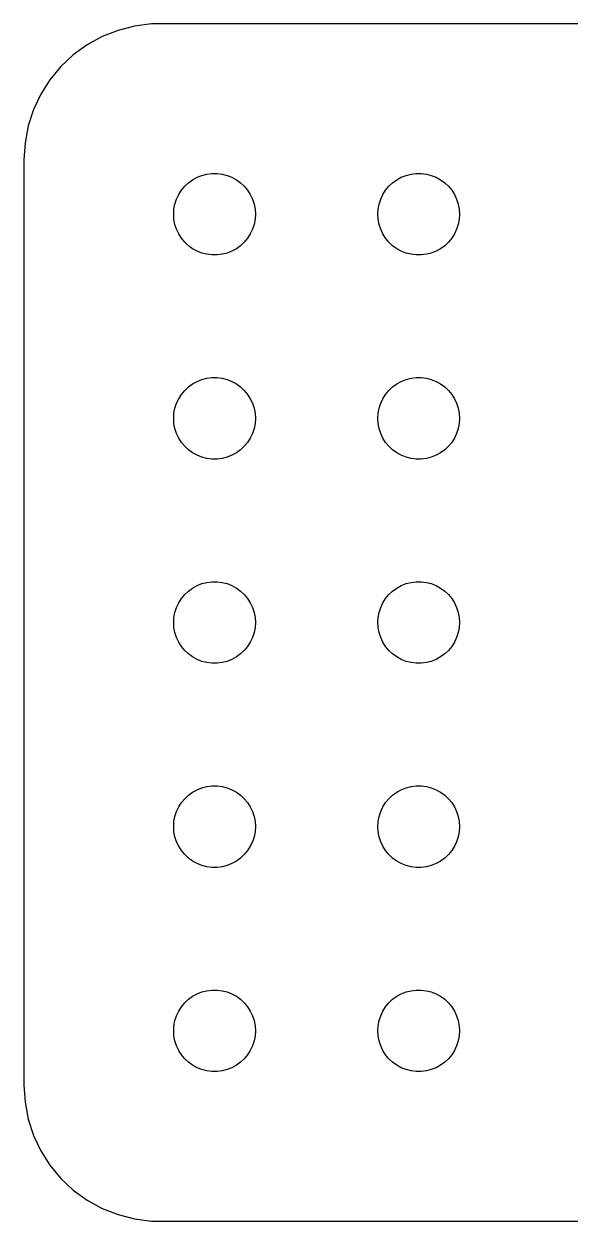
# Model space of a CAD drawing. Header units: metres. Extents: x -22 to 22, y 140 to 346.
# Drawn here: x -22 to -1.94, y 194.01 to 237.99 of the extents above; entities that cross this region are included whole.
import ezdxf

# ---------------------------------------------------------------- set-up
doc = ezdxf.new("R2010")
doc.units = ezdxf.units.M

msp = doc.modelspace()

# ---------------------------------------------------------------- linework, layer by layer
for p, q in [((-17.3139, 237.99), (-17.9369, 237.911)), ((17.3139, 237.99), (-17.3139, 237.99)), ((-19.1289, 237.524), (-19.6791, 237.222)), ((-18.5451, 237.755), (-19.1289, 237.524)), ((-17.9369, 237.911), (-18.5451, 237.755)), ((-19.6791, 237.222), (-20.1871, 236.853)), ((-20.1871, 236.853), (-20.6448, 236.423)), ((-20.6448, 236.423), (-21.0451, 235.939)), ((-21.0451, 235.939), (-21.3815, 235.409)), ((-21.3815, 235.409), (-21.6489, 234.841)), ((-21.6489, 234.841), (-21.8429, 234.243)), ((-21.8429, 234.243), (-21.9606, 233.627)), ((-21.9606, 233.627), (-22, 233)), ((-22, 233), (-22, 199)), ((-15.9561, 232.156), (-15.8037, 232.266)), ((-15.8037, 232.266), (-15.6387, 232.357)), ((-15.6387, 232.357), (-15.4635, 232.427)), ((-15.4635, 232.427), (-15.2811, 232.473)), ((-15.2811, 232.473), (-15.0942, 232.497)), ((-15.0942, 232.497), (-14.9058, 232.497)), ((-14.9058, 232.497), (-14.7189, 232.473)), ((-14.7189, 232.473), (-14.5365, 232.427)), ((-14.5365, 232.427), (-14.3613, 232.357)), ((-14.3613, 232.357), (-14.1963, 232.266)), ((-14.1963, 232.266), (-14.0439, 232.156)), ((-8.45613, 232.156), (-8.30373, 232.266)), ((-8.30373, 232.266), (-8.13866, 232.357)), ((-8.13866, 232.357), (-7.96352, 232.427)), ((-7.96352, 232.427), (-7.78107, 232.473)), ((-7.78107, 232.473), (-7.59418, 232.497)), ((-7.59418, 232.497), (-7.40581, 232.497)), ((-7.40581, 232.497), (-7.21892, 232.473)), ((-7.21892, 232.473), (-7.03647, 232.427)), ((-7.03647, 232.427), (-6.86133, 232.357)), ((-6.86133, 232.357), (-6.69626, 232.266)), ((-6.69626, 232.266), (-6.54385, 232.156)), ((-16.3145, 231.723), (-16.2135, 231.882)), ((-16.2135, 231.882), (-16.0934, 232.027)), ((-16.0934, 232.027), (-15.9561, 232.156)), ((-14.0439, 232.156), (-13.9065, 232.027)), ((-13.9065, 232.027), (-13.7865, 231.882)), ((-13.7865, 231.882), (-13.6855, 231.723)), ((-8.81445, 231.723), (-8.71352, 231.882)), ((-8.71352, 231.882), (-8.59344, 232.027)), ((-8.59344, 232.027), (-8.45613, 232.156)), ((-6.54385, 232.156), (-6.40654, 232.027)), ((-6.40654, 232.027), (-6.28647, 231.882)), ((-6.28647, 231.882), (-6.18553, 231.723)), ((-16.4882, 231.188), (-16.4529, 231.373)), ((-16.4529, 231.373), (-16.3947, 231.552)), ((-16.3947, 231.552), (-16.3145, 231.723)), ((-13.6855, 231.723), (-13.6053, 231.552)), ((-13.6053, 231.552), (-13.5471, 231.373)), ((-13.5471, 231.373), (-13.5118, 231.188)), ((-8.98816, 231.188), (-8.95287, 231.373)), ((-8.95287, 231.373), (-8.89465, 231.552)), ((-8.89465, 231.552), (-8.81445, 231.723)), ((-6.18553, 231.723), (-6.10533, 231.552)), ((-6.10533, 231.552), (-6.04712, 231.373)), ((-6.04712, 231.373), (-6.01183, 231.188)), ((-16.5, 231), (-16.4882, 231.188)), ((-16.4882, 230.812), (-16.5, 231)), ((-13.5118, 231.188), (-13.5, 231)), ((-13.5, 231), (-13.5118, 230.812)), ((-9, 231), (-8.98816, 231.188)), ((-8.98816, 230.812), (-9, 231)), ((-6.01183, 231.188), (-6, 231)), ((-6, 231), (-6.01183, 230.812)), ((-16.4529, 230.627), (-16.4882, 230.812)), ((-16.3947, 230.448), (-16.4529, 230.627)), ((-13.5471, 230.627), (-13.6053, 230.448)), ((-13.5118, 230.812), (-13.5471, 230.627)), ((-8.95287, 230.627), (-8.98816, 230.812)), ((-8.89465, 230.448), (-8.95287, 230.627)), ((-6.04712, 230.627), (-6.10533, 230.448)), ((-6.01183, 230.812), (-6.04712, 230.627)), ((-16.3145, 230.277), (-16.3947, 230.448)), ((-16.2135, 230.118), (-16.3145, 230.277)), ((-16.0934, 229.973), (-16.2135, 230.118)), ((-13.7865, 230.118), (-13.9065, 229.973)), ((-13.6855, 230.277), (-13.7865, 230.118)), ((-13.6053, 230.448), (-13.6855, 230.277)), ((-8.81445, 230.277), (-8.89465, 230.448)), ((-8.71352, 230.118), (-8.81445, 230.277)), ((-8.59344, 229.973), (-8.71352, 230.118)), ((-6.28647, 230.118), (-6.40654, 229.973)), ((-6.18553, 230.277), (-6.28647, 230.118)), ((-6.10533, 230.448), (-6.18553, 230.277)), ((-15.9561, 229.844), (-16.0934, 229.973)), ((-15.8037, 229.734), (-15.9561, 229.844)), ((-15.6387, 229.643), (-15.8037, 229.734)), ((-15.4635, 229.573), (-15.6387, 229.643)), ((-14.3613, 229.643), (-14.5365, 229.573)), ((-14.1963, 229.734), (-14.3613, 229.643)), ((-14.0439, 229.844), (-14.1963, 229.734)), ((-13.9065, 229.973), (-14.0439, 229.844)), ((-8.45613, 229.844), (-8.59344, 229.973)), ((-8.30373, 229.734), (-8.45613, 229.844)), ((-8.13866, 229.643), (-8.30373, 229.734)), ((-7.96352, 229.573), (-8.13866, 229.643)), ((-6.86133, 229.643), (-7.03647, 229.573)), ((-6.69626, 229.734), (-6.86133, 229.643)), ((-6.54385, 229.844), (-6.69626, 229.734)), ((-6.40654, 229.973), (-6.54385, 229.844)), ((-15.2811, 229.527), (-15.4635, 229.573)), ((-15.0942, 229.503), (-15.2811, 229.527)), ((-14.9058, 229.503), (-15.0942, 229.503)), ((-14.7189, 229.527), (-14.9058, 229.503)), ((-14.5365, 229.573), (-14.7189, 229.527)), ((-7.78107, 229.527), (-7.96352, 229.573)), ((-7.59418, 229.503), (-7.78107, 229.527)), ((-7.40581, 229.503), (-7.59418, 229.503)), ((-7.21892, 229.527), (-7.40581, 229.503)), ((-7.03647, 229.573), (-7.21892, 229.527)), ((-15.9561, 224.656), (-15.8037, 224.766)), ((-15.8037, 224.766), (-15.6387, 224.857)), ((-15.6387, 224.857), (-15.4635, 224.927)), ((-15.4635, 224.927), (-15.2811, 224.973)), ((-15.2811, 224.973), (-15.0942, 224.997)), ((-15.0942, 224.997), (-14.9058, 224.997)), ((-14.9058, 224.997), (-14.7189, 224.973)), ((-14.7189, 224.973), (-14.5365, 224.927)), ((-14.5365, 224.927), (-14.3613, 224.857)), ((-14.3613, 224.857), (-14.1963, 224.766)), ((-14.1963, 224.766), (-14.0439, 224.656)), ((-8.45613, 224.656), (-8.30373, 224.766)), ((-8.30373, 224.766), (-8.13866, 224.857)), ((-8.13866, 224.857), (-7.96352, 224.927)), ((-7.96352, 224.927), (-7.78107, 224.973)), ((-7.78107, 224.973), (-7.59418, 224.997)), ((-7.59418, 224.997), (-7.40581, 224.997)), ((-7.40581, 224.997), (-7.21892, 224.973)), ((-7.21892, 224.973), (-7.03647, 224.927)), ((-7.03647, 224.927), (-6.86133, 224.857)), ((-6.86133, 224.857), (-6.69626, 224.766)), ((-6.69626, 224.766), (-6.54385, 224.656)), ((-16.3145, 224.223), (-16.2135, 224.382)), ((-16.2135, 224.382), (-16.0934, 224.527)), ((-16.0934, 224.527), (-15.9561, 224.656)), ((-14.0439, 224.656), (-13.9065, 224.527)), ((-13.9065, 224.527), (-13.7865, 224.382)), ((-13.7865, 224.382), (-13.6855, 224.223)), ((-8.81445, 224.223), (-8.71352, 224.382)), ((-8.71352, 224.382), (-8.59344, 224.527)), ((-8.59344, 224.527), (-8.45613, 224.656)), ((-6.54385, 224.656), (-6.40654, 224.527)), ((-6.40654, 224.527), (-6.28647, 224.382)), ((-6.28647, 224.382), (-6.18553, 224.223)), ((-16.4882, 223.688), (-16.4529, 223.873)), ((-16.4529, 223.873), (-16.3947, 224.052)), ((-16.3947, 224.052), (-16.3145, 224.223)), ((-13.6855, 224.223), (-13.6053, 224.052)), ((-13.6053, 224.052), (-13.5471, 223.873)), ((-13.5471, 223.873), (-13.5118, 223.688)), ((-8.98816, 223.688), (-8.95287, 223.873)), ((-8.95287, 223.873), (-8.89465, 224.052)), ((-8.89465, 224.052), (-8.81445, 224.223)), ((-6.18553, 224.223), (-6.10533, 224.052)), ((-6.10533, 224.052), (-6.04712, 223.873)), ((-6.04712, 223.873), (-6.01183, 223.688)), ((-16.5, 223.5), (-16.4882, 223.688)), ((-16.4882, 223.312), (-16.5, 223.5)), ((-13.5118, 223.688), (-13.5, 223.5)), ((-13.5, 223.5), (-13.5118, 223.312)), ((-9, 223.5), (-8.98816, 223.688)), ((-8.98816, 223.312), (-9, 223.5)), ((-6.01183, 223.688), (-6, 223.5)), ((-6, 223.5), (-6.01183, 223.312)), ((-16.4529, 223.127), (-16.4882, 223.312)), ((-16.3947, 222.948), (-16.4529, 223.127)), ((-13.5471, 223.127), (-13.6053, 222.948)), ((-13.5118, 223.312), (-13.5471, 223.127)), ((-8.95287, 223.127), (-8.98816, 223.312)), ((-8.89465, 222.948), (-8.95287, 223.127)), ((-6.04712, 223.127), (-6.10533, 222.948)), ((-6.01183, 223.312), (-6.04712, 223.127)), ((-16.3145, 222.777), (-16.3947, 222.948)), ((-16.2135, 222.618), (-16.3145, 222.777)), ((-16.0934, 222.473), (-16.2135, 222.618)), ((-13.7865, 222.618), (-13.9065, 222.473)), ((-13.6855, 222.777), (-13.7865, 222.618)), ((-13.6053, 222.948), (-13.6855, 222.777)), ((-8.81445, 222.777), (-8.89465, 222.948)), ((-8.71352, 222.618), (-8.81445, 222.777)), ((-8.59344, 222.473), (-8.71352, 222.618)), ((-6.28647, 222.618), (-6.40654, 222.473)), ((-6.18553, 222.777), (-6.28647, 222.618)), ((-6.10533, 222.948), (-6.18553, 222.777)), ((-15.9561, 222.344), (-16.0934, 222.473)), ((-15.8037, 222.234), (-15.9561, 222.344)), ((-15.6387, 222.143), (-15.8037, 222.234)), ((-15.4635, 222.073), (-15.6387, 222.143)), ((-14.3613, 222.143), (-14.5365, 222.073)), ((-14.1963, 222.234), (-14.3613, 222.143)), ((-14.0439, 222.344), (-14.1963, 222.234)), ((-13.9065, 222.473), (-14.0439, 222.344)), ((-8.45613, 222.344), (-8.59344, 222.473)), ((-8.30373, 222.234), (-8.45613, 222.344)), ((-8.13866, 222.143), (-8.30373, 222.234)), ((-7.96352, 222.073), (-8.13866, 222.143)), ((-6.86133, 222.143), (-7.03647, 222.073)), ((-6.69626, 222.234), (-6.86133, 222.143)), ((-6.54385, 222.344), (-6.69626, 222.234)), ((-6.40654, 222.473), (-6.54385, 222.344)), ((-15.2811, 222.027), (-15.4635, 222.073)), ((-15.0942, 222.003), (-15.2811, 222.027)), ((-14.9058, 222.003), (-15.0942, 222.003)), ((-14.7189, 222.027), (-14.9058, 222.003)), ((-14.5365, 222.073), (-14.7189, 222.027)), ((-7.78107, 222.027), (-7.96352, 222.073)), ((-7.59418, 222.003), (-7.78107, 222.027)), ((-7.40581, 222.003), (-7.59418, 222.003)), ((-7.21892, 222.027), (-7.40581, 222.003)), ((-7.03647, 222.073), (-7.21892, 222.027)), ((-15.9561, 217.156), (-15.8037, 217.266)), ((-15.8037, 217.266), (-15.6387, 217.357)), ((-15.6387, 217.357), (-15.4635, 217.427)), ((-15.4635, 217.427), (-15.2811, 217.473)), ((-15.2811, 217.473), (-15.0942, 217.497)), ((-15.0942, 217.497), (-14.9058, 217.497)), ((-14.9058, 217.497), (-14.7189, 217.473)), ((-14.7189, 217.473), (-14.5365, 217.427)), ((-14.5365, 217.427), (-14.3613, 217.357)), ((-14.3613, 217.357), (-14.1963, 217.266)), ((-14.1963, 217.266), (-14.0439, 217.156)), ((-8.45613, 217.156), (-8.30373, 217.266)), ((-8.30373, 217.266), (-8.13866, 217.357)), ((-8.13866, 217.357), (-7.96352, 217.427)), ((-7.96352, 217.427), (-7.78107, 217.473)), ((-7.78107, 217.473), (-7.59418, 217.497)), ((-7.59418, 217.497), (-7.40581, 217.497)), ((-7.40581, 217.497), (-7.21892, 217.473)), ((-7.21892, 217.473), (-7.03647, 217.427)), ((-7.03647, 217.427), (-6.86133, 217.357)), ((-6.86133, 217.357), (-6.69626, 217.266)), ((-6.69626, 217.266), (-6.54385, 217.156)), ((-16.3145, 216.723), (-16.2135, 216.882)), ((-16.2135, 216.882), (-16.0934, 217.027)), ((-16.0934, 217.027), (-15.9561, 217.156)), ((-14.0439, 217.156), (-13.9065, 217.027)), ((-13.9065, 217.027), (-13.7865, 216.882)), ((-13.7865, 216.882), (-13.6855, 216.723)), ((-8.81445, 216.723), (-8.71352, 216.882)), ((-8.71352, 216.882), (-8.59344, 217.027)), ((-8.59344, 217.027), (-8.45613, 217.156)), ((-6.54385, 217.156), (-6.40654, 217.027)), ((-6.40654, 217.027), (-6.28647, 216.882)), ((-6.28647, 216.882), (-6.18553, 216.723)), ((-16.4529, 216.373), (-16.3947, 216.552)), ((-16.3947, 216.552), (-16.3145, 216.723)), ((-13.6855, 216.723), (-13.6053, 216.552)), ((-13.6053, 216.552), (-13.5471, 216.373)), ((-8.95287, 216.373), (-8.89465, 216.552)), ((-8.89465, 216.552), (-8.81445, 216.723)), ((-6.18553, 216.723), (-6.10533, 216.552)), ((-6.10533, 216.552), (-6.04712, 216.373)), ((-16.5, 216), (-16.4882, 216.188)), ((-16.4882, 215.812), (-16.5, 216)), ((-16.4882, 216.188), (-16.4529, 216.373)), ((-13.5471, 216.373), (-13.5118, 216.188)), ((-13.5118, 216.188), (-13.5, 216)), ((-13.5, 216), (-13.5118, 215.812)), ((-9, 216), (-8.98816, 216.188)), ((-8.98816, 215.812), (-9, 216)), ((-8.98816, 216.188), (-8.95287, 216.373)), ((-6.04712, 216.373), (-6.01183, 216.188)), ((-6.01183, 216.188), (-6, 216)), ((-6, 216), (-6.01183, 215.812)), ((-16.4529, 215.627), (-16.4882, 215.812)), ((-16.3947, 215.448), (-16.4529, 215.627)), ((-13.5471, 215.627), (-13.6053, 215.448)), ((-13.5118, 215.812), (-13.5471, 215.627)), ((-8.95287, 215.627), (-8.98816, 215.812)), ((-8.89465, 215.448), (-8.95287, 215.627)), ((-6.04712, 215.627), (-6.10533, 215.448)), ((-6.01183, 215.812), (-6.04712, 215.627)), ((-16.3145, 215.277), (-16.3947, 215.448)), ((-16.2135, 215.118), (-16.3145, 215.277)), ((-16.0934, 214.973), (-16.2135, 215.118)), ((-13.7865, 215.118), (-13.9065, 214.973)), ((-13.6855, 215.277), (-13.7865, 215.118)), ((-13.6053, 215.448), (-13.6855, 215.277)), ((-8.81445, 215.277), (-8.89465, 215.448)), ((-8.71352, 215.118), (-8.81445, 215.277)), ((-8.59344, 214.973), (-8.71352, 215.118)), ((-6.28647, 215.118), (-6.40654, 214.973)), ((-6.18553, 215.277), (-6.28647, 215.118)), ((-6.10533, 215.448), (-6.18553, 215.277)), ((-15.9561, 214.844), (-16.0934, 214.973)), ((-15.8037, 214.734), (-15.9561, 214.844)), ((-15.6387, 214.643), (-15.8037, 214.734)), ((-15.4635, 214.573), (-15.6387, 214.643)), ((-14.3613, 214.643), (-14.5365, 214.573)), ((-14.1963, 214.734), (-14.3613, 214.643)), ((-14.0439, 214.844), (-14.1963, 214.734)), ((-13.9065, 214.973), (-14.0439, 214.844)), ((-8.45613, 214.844), (-8.59344, 214.973)), ((-8.30373, 214.734), (-8.45613, 214.844)), ((-8.13866, 214.643), (-8.30373, 214.734)), ((-7.96352, 214.573), (-8.13866, 214.643)), ((-6.86133, 214.643), (-7.03647, 214.573)), ((-6.69626, 214.734), (-6.86133, 214.643)), ((-6.54385, 214.844), (-6.69626, 214.734)), ((-6.40654, 214.973), (-6.54385, 214.844)), ((-15.2811, 214.527), (-15.4635, 214.573)), ((-15.0942, 214.503), (-15.2811, 214.527)), ((-14.9058, 214.503), (-15.0942, 214.503)), ((-14.7189, 214.527), (-14.9058, 214.503)), ((-14.5365, 214.573), (-14.7189, 214.527)), ((-7.78107, 214.527), (-7.96352, 214.573)), ((-7.59418, 214.503), (-7.78107, 214.527)), ((-7.40581, 214.503), (-7.59418, 214.503)), ((-7.21892, 214.527), (-7.40581, 214.503)), ((-7.03647, 214.573), (-7.21892, 214.527)), ((-15.8037, 209.766), (-15.6387, 209.857)), ((-15.6387, 209.857), (-15.4635, 209.927)), ((-15.4635, 209.927), (-15.2811, 209.973)), ((-15.2811, 209.973), (-15.0942, 209.997)), ((-15.0942, 209.997), (-14.9058, 209.997)), ((-14.9058, 209.997), (-14.7189, 209.973)), ((-14.7189, 209.973), (-14.5365, 209.927)), ((-14.5365, 209.927), (-14.3613, 209.857)), ((-14.3613, 209.857), (-14.1963, 209.766)), ((-8.30373, 209.766), (-8.13866, 209.857)), ((-8.13866, 209.857), (-7.96352, 209.927)), ((-7.96352, 209.927), (-7.78107, 209.973)), ((-7.78107, 209.973), (-7.59418, 209.997)), ((-7.59418, 209.997), (-7.40581, 209.997)), ((-7.40581, 209.997), (-7.21892, 209.973)), ((-7.21892, 209.973), (-7.03647, 209.927)), ((-7.03647, 209.927), (-6.86133, 209.857)), ((-6.86133, 209.857), (-6.69626, 209.766)), ((-16.3145, 209.223), (-16.2135, 209.382)), ((-16.2135, 209.382), (-16.0934, 209.527)), ((-16.0934, 209.527), (-15.9561, 209.656)), ((-15.9561, 209.656), (-15.8037, 209.766)), ((-14.1963, 209.766), (-14.0439, 209.656)), ((-14.0439, 209.656), (-13.9065, 209.527)), ((-13.9065, 209.527), (-13.7865, 209.382)), ((-13.7865, 209.382), (-13.6855, 209.223)), ((-8.81445, 209.223), (-8.71352, 209.382)), ((-8.71352, 209.382), (-8.59344, 209.527)), ((-8.59344, 209.527), (-8.45613, 209.656)), ((-8.45613, 209.656), (-8.30373, 209.766)), ((-6.69626, 209.766), (-6.54385, 209.656)), ((-6.54385, 209.656), (-6.40654, 209.527)), ((-6.40654, 209.527), (-6.28647, 209.382)), ((-6.28647, 209.382), (-6.18553, 209.223)), ((-16.4529, 208.873), (-16.3947, 209.052)), ((-16.3947, 209.052), (-16.3145, 209.223)), ((-13.6855, 209.223), (-13.6053, 209.052)), ((-13.6053, 209.052), (-13.5471, 208.873)), ((-8.95287, 208.873), (-8.89465, 209.052)), ((-8.89465, 209.052), (-8.81445, 209.223)), ((-6.18553, 209.223), (-6.10533, 209.052)), ((-6.10533, 209.052), (-6.04712, 208.873)), ((-16.5, 208.5), (-16.4882, 208.688)), ((-16.4882, 208.312), (-16.5, 208.5)), ((-16.4882, 208.688), (-16.4529, 208.873)), ((-13.5471, 208.873), (-13.5118, 208.688)), ((-13.5118, 208.688), (-13.5, 208.5)), ((-13.5, 208.5), (-13.5118, 208.312)), ((-9, 208.5), (-8.98816, 208.688)), ((-8.98816, 208.312), (-9, 208.5)), ((-8.98816, 208.688), (-8.95287, 208.873)), ((-6.04712, 208.873), (-6.01183, 208.688)), ((-6.01183, 208.688), (-6, 208.5)), ((-6, 208.5), (-6.01183, 208.312)), ((-16.4529, 208.127), (-16.4882, 208.312)), ((-16.3947, 207.948), (-16.4529, 208.127)), ((-13.5471, 208.127), (-13.6053, 207.948)), ((-13.5118, 208.312), (-13.5471, 208.127)), ((-8.95287, 208.127), (-8.98816, 208.312)), ((-8.89465, 207.948), (-8.95287, 208.127)), ((-6.04712, 208.127), (-6.10533, 207.948)), ((-6.01183, 208.312), (-6.04712, 208.127)), ((-16.3145, 207.777), (-16.3947, 207.948)), ((-16.2135, 207.618), (-16.3145, 207.777)), ((-16.0934, 207.473), (-16.2135, 207.618)), ((-13.7865, 207.618), (-13.9065, 207.473)), ((-13.6855, 207.777), (-13.7865, 207.618)), ((-13.6053, 207.948), (-13.6855, 207.777)), ((-8.81445, 207.777), (-8.89465, 207.948)), ((-8.71352, 207.618), (-8.81445, 207.777)), ((-8.59344, 207.473), (-8.71352, 207.618)), ((-6.28647, 207.618), (-6.40654, 207.473)), ((-6.18553, 207.777), (-6.28647, 207.618)), ((-6.10533, 207.948), (-6.18553, 207.777)), ((-15.9561, 207.344), (-16.0934, 207.473)), ((-15.8037, 207.234), (-15.9561, 207.344)), ((-15.6387, 207.143), (-15.8037, 207.234)), ((-14.1963, 207.234), (-14.3613, 207.143)), ((-14.0439, 207.344), (-14.1963, 207.234)), ((-13.9065, 207.473), (-14.0439, 207.344)), ((-8.45613, 207.344), (-8.59344, 207.473)), ((-8.30373, 207.234), (-8.45613, 207.344)), ((-8.13866, 207.143), (-8.30373, 207.234)), ((-6.69626, 207.234), (-6.86133, 207.143)), ((-6.54385, 207.344), (-6.69626, 207.234)), ((-6.40654, 207.473), (-6.54385, 207.344)), ((-15.4635, 207.073), (-15.6387, 207.143)), ((-15.2811, 207.027), (-15.4635, 207.073)), ((-15.0942, 207.003), (-15.2811, 207.027)), ((-14.9058, 207.003), (-15.0942, 207.003)), ((-14.7189, 207.027), (-14.9058, 207.003)), ((-14.5365, 207.073), (-14.7189, 207.027)), ((-14.3613, 207.143), (-14.5365, 207.073)), ((-7.96352, 207.073), (-8.13866, 207.143)), ((-7.78107, 207.027), (-7.96352, 207.073)), ((-7.59418, 207.003), (-7.78107, 207.027)), ((-7.40581, 207.003), (-7.59418, 207.003)), ((-7.21892, 207.027), (-7.40581, 207.003)), ((-7.03647, 207.073), (-7.21892, 207.027)), ((-6.86133, 207.143), (-7.03647, 207.073)), ((-15.8037, 202.266), (-15.6387, 202.357)), ((-15.6387, 202.357), (-15.4635, 202.427)), ((-15.4635, 202.427), (-15.2811, 202.473)), ((-15.2811, 202.473), (-15.0942, 202.497)), ((-15.0942, 202.497), (-14.9058, 202.497)), ((-14.9058, 202.497), (-14.7189, 202.473)), ((-14.7189, 202.473), (-14.5365, 202.427)), ((-14.5365, 202.427), (-14.3613, 202.357)), ((-14.3613, 202.357), (-14.1963, 202.266)), ((-8.30373, 202.266), (-8.13866, 202.357)), ((-8.13866, 202.357), (-7.96352, 202.427)), ((-7.96352, 202.427), (-7.78107, 202.473)), ((-7.78107, 202.473), (-7.59418, 202.497)), ((-7.59418, 202.497), (-7.40581, 202.497)), ((-7.40581, 202.497), (-7.21892, 202.473)), ((-7.21892, 202.473), (-7.03647, 202.427)), ((-7.03647, 202.427), (-6.86133, 202.357)), ((-6.86133, 202.357), (-6.69626, 202.266)), ((-16.3145, 201.723), (-16.2135, 201.882)), ((-16.2135, 201.882), (-16.0934, 202.027)), ((-16.0934, 202.027), (-15.9561, 202.156)), ((-15.9561, 202.156), (-15.8037, 202.266)), ((-14.1963, 202.266), (-14.0439, 202.156)), ((-14.0439, 202.156), (-13.9065, 202.027)), ((-13.9065, 202.027), (-13.7865, 201.882)), ((-13.7865, 201.882), (-13.6855, 201.723)), ((-8.81445, 201.723), (-8.71352, 201.882)), ((-8.71352, 201.882), (-8.59344, 202.027)), ((-8.59344, 202.027), (-8.45613, 202.156)), ((-8.45613, 202.156), (-8.30373, 202.266)), ((-6.69626, 202.266), (-6.54385, 202.156)), ((-6.54385, 202.156), (-6.40654, 202.027)), ((-6.40654, 202.027), (-6.28647, 201.882)), ((-6.28647, 201.882), (-6.18553, 201.723)), ((-16.4529, 201.373), (-16.3947, 201.552)), ((-16.3947, 201.552), (-16.3145, 201.723)), ((-13.6855, 201.723), (-13.6053, 201.552)), ((-13.6053, 201.552), (-13.5471, 201.373)), ((-8.95287, 201.373), (-8.89465, 201.552)), ((-8.89465, 201.552), (-8.81445, 201.723)), ((-6.18553, 201.723), (-6.10533, 201.552)), ((-6.10533, 201.552), (-6.04712, 201.373)), ((-16.5, 201), (-16.4882, 201.188)), ((-16.4882, 200.812), (-16.5, 201)), ((-16.4882, 201.188), (-16.4529, 201.373)), ((-13.5471, 201.373), (-13.5118, 201.188)), ((-13.5118, 201.188), (-13.5, 201)), ((-13.5, 201), (-13.5118, 200.812)), ((-9, 201), (-8.98816, 201.188)), ((-8.98816, 200.812), (-9, 201)), ((-8.98816, 201.188), (-8.95287, 201.373)), ((-6.04712, 201.373), (-6.01183, 201.188)), ((-6.01183, 201.188), (-6, 201)), ((-6, 201), (-6.01183, 200.812)), ((-16.4529, 200.627), (-16.4882, 200.812)), ((-16.3947, 200.448), (-16.4529, 200.627)), ((-13.5471, 200.627), (-13.6053, 200.448)), ((-13.5118, 200.812), (-13.5471, 200.627)), ((-8.95287, 200.627), (-8.98816, 200.812)), ((-8.89465, 200.448), (-8.95287, 200.627)), ((-6.04712, 200.627), (-6.10533, 200.448)), ((-6.01183, 200.812), (-6.04712, 200.627)), ((-16.3145, 200.277), (-16.3947, 200.448)), ((-16.2135, 200.118), (-16.3145, 200.277)), ((-16.0934, 199.973), (-16.2135, 200.118)), ((-13.7865, 200.118), (-13.9065, 199.973)), ((-13.6855, 200.277), (-13.7865, 200.118)), ((-13.6053, 200.448), (-13.6855, 200.277)), ((-8.81445, 200.277), (-8.89465, 200.448)), ((-8.71352, 200.118), (-8.81445, 200.277)), ((-8.59344, 199.973), (-8.71352, 200.118)), ((-6.28647, 200.118), (-6.40654, 199.973)), ((-6.18553, 200.277), (-6.28647, 200.118)), ((-6.10533, 200.448), (-6.18553, 200.277)), ((-15.9561, 199.844), (-16.0934, 199.973)), ((-15.8037, 199.734), (-15.9561, 199.844)), ((-15.6387, 199.643), (-15.8037, 199.734)), ((-14.1963, 199.734), (-14.3613, 199.643)), ((-14.0439, 199.844), (-14.1963, 199.734)), ((-13.9065, 199.973), (-14.0439, 199.844)), ((-8.45613, 199.844), (-8.59344, 199.973)), ((-8.30373, 199.734), (-8.45613, 199.844)), ((-8.13866, 199.643), (-8.30373, 199.734)), ((-6.69626, 199.734), (-6.86133, 199.643)), ((-6.54385, 199.844), (-6.69626, 199.734)), ((-6.40654, 199.973), (-6.54385, 199.844)), ((-15.4635, 199.573), (-15.6387, 199.643)), ((-15.2811, 199.527), (-15.4635, 199.573)), ((-15.0942, 199.503), (-15.2811, 199.527)), ((-14.9058, 199.503), (-15.0942, 199.503)), ((-14.7189, 199.527), (-14.9058, 199.503)), ((-14.5365, 199.573), (-14.7189, 199.527)), ((-14.3613, 199.643), (-14.5365, 199.573)), ((-7.96352, 199.573), (-8.13866, 199.643)), ((-7.78107, 199.527), (-7.96352, 199.573)), ((-7.59418, 199.503), (-7.78107, 199.527)), ((-7.40581, 199.503), (-7.59418, 199.503)), ((-7.21892, 199.527), (-7.40581, 199.503)), ((-7.03647, 199.573), (-7.21892, 199.527)), ((-6.86133, 199.643), (-7.03647, 199.573)), ((-22, 199), (-21.9606, 198.373)), ((-21.9606, 198.373), (-21.8429, 197.757)), ((-21.8429, 197.757), (-21.6489, 197.159)), ((-21.6489, 197.159), (-21.3815, 196.591)), ((-21.3815, 196.591), (-21.0451, 196.061)), ((-21.0451, 196.061), (-20.6448, 195.577)), ((-20.6448, 195.577), (-20.1871, 195.147)), ((-20.1871, 195.147), (-19.6791, 194.778)), ((-19.6791, 194.778), (-19.1289, 194.476)), ((-19.1289, 194.476), (-18.5451, 194.245)), ((-18.5451, 194.245), (-17.9369, 194.089)), ((-17.9369, 194.089), (-17.3139, 194.01)), ((-17.3139, 194.01), (17.3139, 194.01))]:
    msp.add_line(p, q)

doc.saveas('drawing.dxf')
